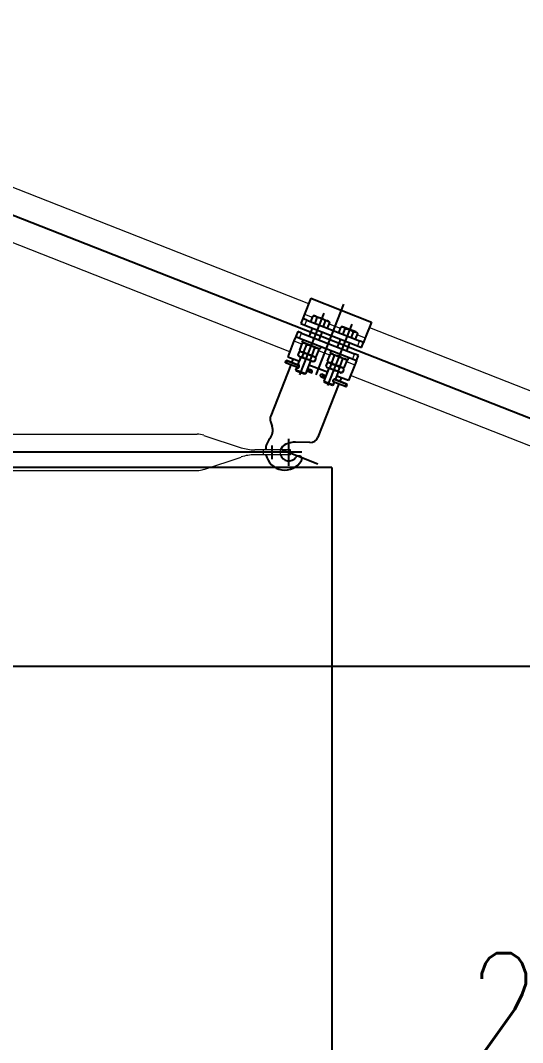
# Model space of a CAD drawing. Header units: millimetres. Extents: x -37020 to 35906, y -101 to 52234.
# Drawn here: x -36.776 to -36.19, y 250.37 to 251.563 of the extents above; entities that cross this region are included whole.
import ezdxf

# ---------------------------------------------------------------- set-up
doc = ezdxf.new("R2010")
doc.units = ezdxf.units.MM
doc.header["$PDMODE"] = 35
doc.header["$PDSIZE"] = 1
doc.linetypes.add('CENTER', pattern=[50.8, 31.75, -6.35, 6.35, -6.35])
doc.linetypes.add('HIDDEN', pattern=[9.525, 6.35, -3.175])
for name, color, linetype in [('Catenaria', 2, 'Continuous'), ('CI-Proyecciones', 1, 'HIDDEN'), ('galibo', 41, 'Continuous'), ('GE-Cotas', 1, 'Continuous'), ('Layer1', 1, 'Continuous')]:
    doc.layers.add(name, color=color, linetype=linetype)
doc.styles.add('Romans', font='romans.shx', dxfattribs={"width": 0.8})
doc.dimstyles.new('COTAS GENERAL', dxfattribs={"dimscale": 0.1, "dimtxt": 2.5, "dimasz": 2.5, "dimexe": 1, "dimexo": 1, "dimgap": 1.25, "dimtad": 1, "dimzin": 1, "dimdsep": 46, "dimtxsty": 'Romans', "dimcen": 1, "dimclrd": 2, "dimclre": 1, "dimclrt": 3, "dimaunit": 1, "dimadec": 3, "dimazin": 0, "dimtfac": 1, "dimtix": 1, "dimtmove": 0, "dimatfit": 0, "dimfxl": 1, "dimtolj": 1, "dimarcsym": 0})

# ---------------------------------------------------------------- blocks, each defined once
blk = doc.blocks.new('*D356')
at = {"layer": 'Defpoints', "color": 0, "transparency": 16777216}
for p in [(-35.2058, 250.8199), (-37.4058, 250.3569), (-37.4058, 250.2872)]:
    blk.add_point(p, dxfattribs=at)
at = {"layer": 'GE-Cotas', "color": 1, "lineweight": -2, "transparency": 16777216}
for p, q in [((-35.2058, 250.7699), (-35.2058, 250.2372)), ((-37.4058, 250.3069), (-37.4058, 250.2372))]:
    blk.add_line(p, q, dxfattribs=at)
at = {"layer": 'GE-Cotas', "color": 2, "lineweight": -2, "transparency": 16777216}
blk.add_line((-35.3308, 250.2872), (-37.2808, 250.2872), dxfattribs=at)
at = {"layer": 'GE-Cotas', "color": 2, "transparency": 16777216}
for points in [[(-37.2808, 250.308), (-37.2808, 250.2664), (-37.4058, 250.2872)], [(-35.3308, 250.2664), (-35.3308, 250.308), (-35.2058, 250.2872)]]:
    blk.add_solid(points, dxfattribs=at)
at = {"layer": 'GE-Cotas', "color": 3, "linetype": 'Continuous', "transparency": 16777216, "insert": (-36.083, 250.4122), "char_height": 0.125, "attachment_point": 5, "style": 'Romans'}
blk.add_mtext('\\A1;2200', dxfattribs=at)
blk = doc.blocks.new('galibo TA')
at = {"layer": 'galibo', "linetype": 'HIDDEN'}
for q in [(0, 5.7), (1.21, 4.1075)]:
    blk.add_line((1.21, 5.7), q, dxfattribs=at)
blk = doc.blocks.new('*D358')
at = {"layer": 'Defpoints', "color": 0, "transparency": 16777216}
for p in [(-34.5311, 253.1149), (-34.9981, 253.0263), (-37.0626, 245.3413)]:
    blk.add_point(p, dxfattribs=at)
at = {"layer": 'GE-Cotas', "color": 1, "lineweight": -2, "transparency": 16777216}
for p, q in [((-34.7981, 253.0263), (-34.7311, 253.1149)), ((-34.7311, 253.1149), (-33.9966, 253.1149)), ((-34.9481, 253.0263), (-34.7981, 253.0263))]:
    blk.add_line(p, q, dxfattribs=at)
at = {"layer": 'GE-Cotas', "color": 3, "linetype": 'Continuous', "transparency": 16777216, "insert": (-34.2326, 253.2399), "char_height": 0.125, "attachment_point": 5, "style": 'Romans'}
blk.add_mtext('\\A1;+7685', dxfattribs=at)
blk = doc.blocks.new('*D359')
at = {"layer": 'Defpoints', "color": 0, "transparency": 16777216}
for p in [(-34.4648, 253.3557), (-34.9387, 253.2619), (-37.0626, 245.3413)]:
    blk.add_point(p, dxfattribs=at)
at = {"layer": 'GE-Cotas', "color": 1, "lineweight": -2, "transparency": 16777216}
for p, q in [((-34.7387, 253.2619), (-34.6648, 253.3557)), ((-34.6648, 253.3557), (-33.9594, 253.3557)), ((-34.8887, 253.2619), (-34.7387, 253.2619))]:
    blk.add_line(p, q, dxfattribs=at)
at = {"layer": 'GE-Cotas', "color": 3, "linetype": 'Continuous', "transparency": 16777216, "insert": (-34.1808, 253.4807), "char_height": 0.125, "attachment_point": 5, "style": 'Romans'}
blk.add_mtext('\\A1;+7921', dxfattribs=at)
blk = doc.blocks.new('*D360')
at = {"layer": 'Defpoints', "color": 0, "transparency": 16777216}
for p in [(-34.5037, 251.6369), (-35.1693, 251.6091), (-37.0626, 245.3413)]:
    blk.add_point(p, dxfattribs=at)
at = {"layer": 'GE-Cotas', "color": 1, "lineweight": -2, "transparency": 16777216}
for p, q in [((-34.9037, 251.6091), (-34.7037, 251.6369)), ((-34.7037, 251.6369), (-33.9692, 251.6369)), ((-35.1193, 251.6091), (-34.9037, 251.6091))]:
    blk.add_line(p, q, dxfattribs=at)
at = {"layer": 'GE-Cotas', "color": 3, "linetype": 'Continuous', "transparency": 16777216, "insert": (-34.2052, 251.7619), "char_height": 0.125, "attachment_point": 5, "style": 'Romans'}
blk.add_mtext('\\A1;+6268', dxfattribs=at)
blk = doc.blocks.new('*D361')
at = {"layer": 'Defpoints', "color": 0, "transparency": 16777216}
for p in [(-35.1712, 250.8199), (-34.4943, 250.6151), (-37.6216, 245.3413)]:
    blk.add_point(p, dxfattribs=at)
at = {"layer": 'GE-Cotas', "color": 1, "lineweight": -2, "transparency": 16777216}
for p, q in [((-35.1212, 250.8199), (-34.8943, 250.8199)), ((-34.8943, 250.8199), (-34.6943, 250.6151)), ((-34.6943, 250.6151), (-33.965, 250.6151))]:
    blk.add_line(p, q, dxfattribs=at)
at = {"layer": 'GE-Cotas', "color": 3, "linetype": 'Continuous', "transparency": 16777216, "insert": (-34.1984, 250.7401), "char_height": 0.125, "attachment_point": 5, "style": 'Romans'}
blk.add_mtext('\\A1;+5479', dxfattribs=at)
blk = doc.blocks.new('*D362')
at = {"layer": 'Defpoints', "color": 0, "transparency": 16777216}
for p in [(-34.2445, 254.1249), (-34.7151, 253.9449), (-37.0626, 245.3413)]:
    blk.add_point(p, dxfattribs=at)
at = {"layer": 'GE-Cotas', "color": 1, "lineweight": -2, "transparency": 16777216}
for p, q in [((-34.5151, 253.9449), (-34.4445, 254.1249)), ((-34.4445, 254.1249), (-33.7058, 254.1249)), ((-34.6651, 253.9449), (-34.5151, 253.9449))]:
    blk.add_line(p, q, dxfattribs=at)
at = {"layer": 'GE-Cotas', "color": 3, "linetype": 'Continuous', "transparency": 16777216, "insert": (-33.9439, 254.2499), "char_height": 0.125, "attachment_point": 5, "style": 'Romans'}
blk.add_mtext('\\A1;+8604', dxfattribs=at)
blk = doc.blocks.new('p in 2200')
at = {"layer": 'Layer1', "linetype": 'CENTER'}
for p, q in [((-31.1292, 250.0088), (-29.3723, 249.3186)), ((-30.2511, 249.7116), (-30.2835, 249.6291)), ((-30.2741, 249.701), (-30.3023, 249.6293)), ((-30.2415, 249.6882), (-30.2697, 249.6165)), ((-30.3347, 249.5465), (-30.3347, 249.5307)), ((-30.3154, 249.5544), (-30.3154, 249.523)), ((-30.2997, 249.5387), (-31.4575, 249.5387)), ((-30.3243, 249.5422), (-30.281, 249.5252)), ((-29.0583, 249.2887), (-31.2583, 249.2887))]:
    blk.add_line(p, q, dxfattribs=at)
at = {"layer": 'Layer1', "linetype": 'Continuous', "lineweight": 15}
for p, q in [((-30.8198, 249.9197), (-30.2918, 249.7123)), ((-30.3139, 249.6561), (-30.8523, 249.8676)), ((-30.2967, 249.6999), (-30.2877, 249.6964)), ((-30.2963, 249.6871), (-30.294, 249.693)), ((-30.2672, 249.6884), (-30.2551, 249.6836)), ((-30.3023, 249.6719), (-30.3, 249.6778)), ((-30.2347, 249.6756), (-30.2257, 249.6721)), ((-30.2209, 249.6844), (-29.97, 249.5858)), ((-30.3089, 249.6687), (-30.3, 249.6652)), ((-30.2324, 249.6688), (-30.2347, 249.6629)), ((-30.2795, 249.6571), (-30.2674, 249.6524)), ((-30.2383, 249.6536), (-30.2407, 249.6477)), ((-30.2719, 249.6394), (-30.2709, 249.6381)), ((-30.2469, 249.6443), (-30.238, 249.6408)), ((-29.992, 249.5297), (-30.2429, 249.6283)), ((-31.0343, 249.5598), (-30.4218, 249.5598)), ((-30.414, 249.5585), (-30.3704, 249.5441)), ((-30.414, 249.5188), (-30.3704, 249.5332)), ((-30.3128, 249.5416), (-30.3547, 249.5416)), ((-30.3128, 249.5358), (-30.3547, 249.5358)), ((-30.3449, 249.5416), (-30.3449, 249.5358)), ((-30.3249, 249.5416), (-30.3249, 249.5358)), ((-30.3128, 249.5358), (-30.3128, 249.5416)), ((-31.0343, 249.5176), (-30.4218, 249.5176))]:
    blk.add_line(p, q, dxfattribs=at)
at = {"layer": 'Layer1'}
for p, q in [((-30.2894, 249.7184), (-30.2967, 249.6999)), ((-30.2894, 249.7184), (-30.2185, 249.6905)), ((-30.2967, 249.6999), (-30.2986, 249.6949)), ((-30.2865, 249.6978), (-30.2849, 249.698)), ((-30.2849, 249.698), (-30.2838, 249.6976)), ((-30.2986, 249.6949), (-30.301, 249.689)), ((-30.301, 249.689), (-30.2963, 249.6871)), ((-30.294, 249.693), (-30.2986, 249.6949)), ((-30.2963, 249.6871), (-30.2347, 249.6629)), ((-30.294, 249.693), (-30.2324, 249.6688)), ((-30.2891, 249.6911), (-30.2865, 249.6978)), ((-30.2843, 249.6892), (-30.2817, 249.6959)), ((-30.2838, 249.6976), (-30.2766, 249.6947)), ((-30.2766, 249.6947), (-30.2693, 249.6919)), ((-30.2746, 249.6854), (-30.272, 249.6921)), ((-30.2698, 249.6835), (-30.2672, 249.6902)), ((-30.2693, 249.6919), (-30.2682, 249.6914)), ((-30.2682, 249.6914), (-30.2672, 249.6902)), ((-30.2185, 249.6905), (-30.2257, 249.6721)), ((-30.3046, 249.6797), (-30.3069, 249.6737)), ((-30.3, 249.6778), (-30.3046, 249.6797)), ((-30.3, 249.6778), (-30.2383, 249.6536)), ((-30.291, 249.6743), (-30.2874, 249.6836)), ((-30.2762, 249.6792), (-30.2799, 249.6699)), ((-30.2566, 249.6783), (-30.2539, 249.685)), ((-30.2524, 249.6852), (-30.2539, 249.685)), ((-30.2512, 249.6848), (-30.2524, 249.6852)), ((-30.2517, 249.6764), (-30.2491, 249.6831)), ((-30.244, 249.6819), (-30.2512, 249.6848)), ((-30.2367, 249.6791), (-30.244, 249.6819)), ((-30.242, 249.6726), (-30.2394, 249.6793)), ((-30.2372, 249.6707), (-30.2346, 249.6774)), ((-30.2356, 249.6786), (-30.2367, 249.6791)), ((-30.2346, 249.6774), (-30.2356, 249.6786)), ((-30.3089, 249.6687), (-30.3162, 249.6502)), ((-30.3069, 249.6737), (-30.3089, 249.6687)), ((-30.3069, 249.6737), (-30.3023, 249.6719)), ((-30.3023, 249.6719), (-30.2407, 249.6477)), ((-30.3022, 249.6578), (-30.2989, 249.6663)), ((-30.2992, 249.6673), (-30.298, 249.6702)), ((-30.2786, 249.6592), (-30.2992, 249.6673)), ((-30.2989, 249.6663), (-30.2973, 249.6665)), ((-30.2974, 249.6559), (-30.2941, 249.6644)), ((-30.2775, 249.6622), (-30.2786, 249.6592)), ((-30.2548, 249.6708), (-30.2584, 249.6615)), ((-30.2473, 249.6571), (-30.2436, 249.6664)), ((-30.2347, 249.6629), (-30.23, 249.6611)), ((-30.2277, 249.667), (-30.2324, 249.6688)), ((-30.23, 249.6611), (-30.2277, 249.667)), ((-30.2257, 249.6721), (-30.2277, 249.667)), ((-30.3162, 249.6502), (-30.3026, 249.6449)), ((-30.3028, 249.6563), (-30.3044, 249.6522)), ((-30.3034, 249.6509), (-30.3044, 249.6522)), ((-30.3023, 249.6505), (-30.3034, 249.6509)), ((-30.3028, 249.6563), (-30.3012, 249.6565)), ((-30.3023, 249.6505), (-30.2951, 249.6476)), ((-30.3012, 249.6565), (-30.3022, 249.6578)), ((-30.3012, 249.6565), (-30.3001, 249.6561)), ((-30.3001, 249.6561), (-30.2929, 249.6532)), ((-30.298, 249.6544), (-30.2996, 249.6503)), ((-30.2929, 249.6532), (-30.2856, 249.6504)), ((-30.2883, 249.6506), (-30.2899, 249.6465)), ((-30.2877, 249.6521), (-30.2844, 249.6606)), ((-30.2856, 249.6504), (-30.2845, 249.6499)), ((-30.2829, 249.6502), (-30.2795, 249.6587)), ((-30.2805, 249.66), (-30.2795, 249.6587)), ((-30.2697, 249.645), (-30.2663, 249.6535)), ((-30.2655, 249.6574), (-30.2666, 249.6545)), ((-30.2666, 249.6545), (-30.2461, 249.6464)), ((-30.2647, 249.6537), (-30.2663, 249.6535)), ((-30.2648, 249.6431), (-30.2615, 249.6516)), ((-30.2337, 249.6518), (-30.2383, 249.6536)), ((-30.236, 249.6459), (-30.2337, 249.6518)), ((-30.3127, 249.6409), (-30.3361, 249.5814)), ((-30.3189, 249.6436), (-30.318, 249.6457)), ((-30.3038, 249.6373), (-30.3187, 249.6432)), ((-30.3038, 249.6373), (-30.3187, 249.6432)), ((-30.3027, 249.64), (-30.3176, 249.6458)), ((-30.3176, 249.6458), (-30.3027, 249.64)), ((-30.31, 249.6478), (-30.3117, 249.6435)), ((-30.3043, 249.6406), (-30.3006, 249.6498)), ((-30.2895, 249.6454), (-30.2955, 249.6302)), ((-30.2878, 249.6448), (-30.2951, 249.6476)), ((-30.27, 249.6321), (-30.2914, 249.6405)), ((-30.2867, 249.6443), (-30.2878, 249.6448)), ((-30.2851, 249.6446), (-30.2867, 249.6443)), ((-30.2835, 249.6487), (-30.2851, 249.6446)), ((-30.2829, 249.6502), (-30.2845, 249.6499)), ((-30.2845, 249.6499), (-30.2835, 249.6487)), ((-30.2703, 249.6435), (-30.2719, 249.6394)), ((-30.2687, 249.6437), (-30.2703, 249.6435)), ((-30.2697, 249.645), (-30.2687, 249.6437)), ((-30.2675, 249.6433), (-30.2687, 249.6437)), ((-30.2603, 249.6404), (-30.2675, 249.6433)), ((-30.2654, 249.6416), (-30.267, 249.6375)), ((-30.253, 249.6376), (-30.2603, 249.6404)), ((-30.2552, 249.6393), (-30.2518, 249.6478)), ((-30.2503, 249.6374), (-30.247, 249.6459)), ((-30.247, 249.6459), (-30.248, 249.6472)), ((-30.2461, 249.6464), (-30.2449, 249.6494)), ((-30.238, 249.6408), (-30.2452, 249.6224)), ((-30.2407, 249.6477), (-30.236, 249.6459)), ((-30.236, 249.6459), (-30.238, 249.6408)), ((-30.3066, 249.6346), (-30.3053, 249.6379)), ((-30.2955, 249.6302), (-30.3066, 249.6346)), ((-30.3061, 249.6333), (-30.3066, 249.6346)), ((-30.2967, 249.6297), (-30.3061, 249.6333)), ((-30.2955, 249.6302), (-30.2967, 249.6297)), ((-30.2935, 249.6333), (-30.2941, 249.6336)), ((-30.2935, 249.6333), (-30.2941, 249.6336)), ((-30.2935, 249.6333), (-30.2933, 249.6333)), ((-30.2935, 249.6333), (-30.2935, 249.6333)), ((-30.2908, 249.6323), (-30.2935, 249.6333)), ((-30.2908, 249.6323), (-30.2935, 249.6333)), ((-30.2933, 249.6333), (-30.2931, 249.6334)), ((-30.2924, 249.6359), (-30.2931, 249.6362)), ((-30.2931, 249.6362), (-30.2924, 249.636)), ((-30.2931, 249.6334), (-30.2929, 249.6336)), ((-30.2929, 249.6336), (-30.2927, 249.6338)), ((-30.2927, 249.6338), (-30.2926, 249.634)), ((-30.2926, 249.634), (-30.2924, 249.6343)), ((-30.2924, 249.6359), (-30.2924, 249.636)), ((-30.2924, 249.636), (-30.2898, 249.6349)), ((-30.2923, 249.6358), (-30.2924, 249.6359)), ((-30.2898, 249.6349), (-30.2924, 249.6359)), ((-30.2924, 249.6343), (-30.2923, 249.6345)), ((-30.2922, 249.6356), (-30.2923, 249.6358)), ((-30.2923, 249.6348), (-30.2922, 249.6351)), ((-30.2923, 249.6345), (-30.2923, 249.6348)), ((-30.2922, 249.6354), (-30.2922, 249.6356)), ((-30.2922, 249.6351), (-30.2922, 249.6354)), ((-30.2908, 249.6323), (-30.2908, 249.6323)), ((-30.2892, 249.6316), (-30.2908, 249.6323)), ((-30.2892, 249.6316), (-30.2908, 249.6323)), ((-30.2898, 249.6349), (-30.2898, 249.6349)), ((-30.2881, 249.6343), (-30.2898, 249.6349)), ((-30.2898, 249.6349), (-30.2882, 249.6343)), ((-30.2777, 249.6271), (-30.276, 249.6264)), ((-30.2777, 249.6271), (-30.276, 249.6264)), ((-30.2767, 249.6297), (-30.275, 249.6291)), ((-30.275, 249.6291), (-30.2766, 249.6297)), ((-30.276, 249.6264), (-30.2734, 249.6254)), ((-30.276, 249.6264), (-30.2734, 249.6254)), ((-30.276, 249.6264), (-30.276, 249.6264)), ((-30.2724, 249.6281), (-30.275, 249.6291)), ((-30.275, 249.6291), (-30.2724, 249.6281)), ((-30.275, 249.6291), (-30.275, 249.6291)), ((-30.2681, 249.637), (-30.2741, 249.6218)), ((-30.2736, 249.6265), (-30.2735, 249.6268)), ((-30.2736, 249.6262), (-30.2736, 249.6265)), ((-30.2735, 249.6268), (-30.2734, 249.6271)), ((-30.2734, 249.6271), (-30.2732, 249.6274)), ((-30.2732, 249.6274), (-30.2731, 249.6276)), ((-30.2731, 249.6276), (-30.2729, 249.6278)), ((-30.2729, 249.6278), (-30.2727, 249.6279)), ((-30.2727, 249.6279), (-30.2726, 249.628)), ((-30.2726, 249.628), (-30.2724, 249.6281)), ((-30.2717, 249.6278), (-30.2724, 249.6281)), ((-30.2724, 249.6281), (-30.2717, 249.6278)), ((-30.2724, 249.6281), (-30.2724, 249.6281)), ((-30.2709, 249.6381), (-30.2697, 249.6377)), ((-30.2697, 249.6377), (-30.2625, 249.6348)), ((-30.2552, 249.632), (-30.2625, 249.6348)), ((-30.2605, 249.6234), (-30.2569, 249.6326)), ((-30.2452, 249.6224), (-30.2588, 249.6277)), ((-30.2558, 249.6378), (-30.2574, 249.6337)), ((-30.2552, 249.632), (-30.2541, 249.6315)), ((-30.2541, 249.6315), (-30.2525, 249.6318)), ((-30.2519, 249.6371), (-30.253, 249.6376)), ((-30.2509, 249.6359), (-30.2525, 249.6318)), ((-30.2519, 249.6371), (-30.2503, 249.6374)), ((-30.2509, 249.6359), (-30.2519, 249.6371)), ((-30.2564, 249.6187), (-30.2809, 249.5564)), ((-30.2741, 249.6218), (-30.2735, 249.6205)), ((-30.2741, 249.6218), (-30.2629, 249.6174)), ((-30.2736, 249.626), (-30.2736, 249.6262)), ((-30.2736, 249.6257), (-30.2736, 249.626)), ((-30.2735, 249.6256), (-30.2736, 249.6257)), ((-30.2734, 249.6254), (-30.2735, 249.6256)), ((-30.2735, 249.6205), (-30.2641, 249.6169)), ((-30.2734, 249.6254), (-30.2727, 249.6251)), ((-30.2734, 249.6254), (-30.2727, 249.6251)), ((-30.2734, 249.6254), (-30.2734, 249.6254)), ((-30.2641, 249.6169), (-30.2629, 249.6174)), ((-30.2631, 249.6214), (-30.2482, 249.6155)), ((-30.2631, 249.6214), (-30.2482, 249.6155)), ((-30.2629, 249.6174), (-30.2616, 249.6208)), ((-30.2472, 249.6182), (-30.2621, 249.624)), ((-30.2621, 249.624), (-30.2472, 249.6182)), ((-30.2537, 249.6257), (-30.2554, 249.6214)), ((-30.2478, 249.6156), (-30.247, 249.6178)), ((-30.3363, 249.5746), (-30.3344, 249.569)), ((-30.2905, 249.55), (-30.307, 249.5505)), ((-30.3031, 249.5344), (-30.3038, 249.5344))]:
    blk.add_line(p, q, dxfattribs=at)
for centre, radius, start, end in [((-30.2858, 249.6318), 0.00502, 142.0885, 175.017), ((-30.2889, 249.633), 0.00145, 259.5151, 57.5904), ((-30.2891, 249.6318), 0.00023, 248.5528, 259.5151), ((-30.2883, 249.6341), 0.00023, 57.5904, 68.5528), ((-30.2769, 249.6283), 0.00145, 79.5151, 237.5904), ((-30.2767, 249.6295), 0.00023, 68.5528, 79.5151), ((-30.28, 249.6295), 0.00502, 322.0885, 355.017), ((-30.3268, 249.5777), 0.01, 158.5528, 198.5528), ((-30.3486, 249.5642), 0.015, 320.7384, 18.5528), ((-30.2902, 249.56), 0.01, 268.5528, 338.5528), ((-30.3196, 249.5405), 0.0225, 140.7384, 177.2697), ((-30.3149, 249.5387), 0.01, 110.4284, 163.142), ((-30.3076, 249.5255), 0.025, 88.5528, 115.5286), ((-30.3196, 249.5405), 0.0225, 192.1307, 329.5572), ((-30.3149, 249.5387), 0.01, 196.858, 324.8038), ((-30.3039, 249.5309), 0.0035, 88.5528, 144.8038), ((-30.3032, 249.5309), 0.0035, 329.5572, 88.5528)]:
    blk.add_arc(centre, radius, start, end, dxfattribs=at)
at = {"layer": 'Layer1', "linetype": 'Continuous', "lineweight": 15}
for centre, radius, start, end in [((-30.2776, 249.6273), 0.00023, 237.5904, 248.5528), ((-30.4218, 249.5348), 0.025, 71.6902, 90), ((-30.3547, 249.5916), 0.05, 251.6902, 270), ((-30.3547, 249.4858), 0.05, 90, 108.3098), ((-30.4218, 249.5426), 0.025, 270, 288.3098)]:
    blk.add_arc(centre, radius, start, end, dxfattribs=at)
at = {"layer": 'Layer1', "extrusion": (0, 0, -1)}
for centre, major_axis, ratio, start_param, end_param in [((-30.3201, 249.6453), (0.00269, -0.00106), 0.501149, 5.349757, 7.216614), ((-30.318, 249.6445), (0.00053, 0.00135), 0.534873, 3.332922, 3.77896), ((-30.3186, 249.6434), (0.000084, 0.000214), 0.534873, 3.141593, 3.332922), ((-30.318, 249.6445), (0.00053, 0.00135), 0.534873, 5.645818, 6.091856), ((-30.3177, 249.6456), (0.000084, 0.000214), 0.534873, 6.091856, 6.283185)]:
    blk.add_ellipse(centre, major_axis=major_axis, ratio=ratio, start_param=start_param, end_param=end_param, dxfattribs=at)
at = {"layer": 'Layer1'}
for centre, major_axis, ratio, start_param, end_param in [((-30.2458, 249.6161), (-0.00269, 0.00106), 0.501149, 5.349757, 7.216614), ((-30.2478, 249.6169), (0.00053, 0.00135), 0.534873, 3.332922, 3.77896), ((-30.2481, 249.6157), (0.000084, 0.000214), 0.534873, 3.141593, 3.332922), ((-30.2478, 249.6169), (0.00053, 0.00135), 0.534873, 5.645818, 6.091856), ((-30.2473, 249.618), (0.000084, 0.000214), 0.534873, 6.091856, 6.283185)]:
    blk.add_ellipse(centre, major_axis=major_axis, ratio=ratio, start_param=start_param, end_param=end_param, dxfattribs=at)
for points, knots in [([(-30.2838, 249.6976), (-30.2839, 249.6976), (-30.2841, 249.6977), (-30.2846, 249.6978), (-30.2852, 249.6979), (-30.2858, 249.6979), (-30.2863, 249.6978), (-30.2865, 249.6978)], [0, 0, 0, 0, 0.070056, 0.300425, 0.53083, 0.765392, 1, 1, 1, 1]), ([(-30.2817, 249.6959), (-30.2818, 249.6961), (-30.2821, 249.6964), (-30.2827, 249.6969), (-30.2832, 249.6973), (-30.2836, 249.6975), (-30.2838, 249.6976)], [0, 0, 0, 0, 0.2477112, 0.4953655, 0.7477053, 1, 1, 1, 1]), ([(-30.2766, 249.6947), (-30.2769, 249.6949), (-30.2775, 249.6951), (-30.2786, 249.6954), (-30.2796, 249.6956), (-30.2806, 249.6958), (-30.2813, 249.6959), (-30.2817, 249.6959)], [0, 0, 0, 0, 0.199457, 0.398929, 0.601454, 0.804007, 1, 1, 1, 1]), ([(-30.272, 249.6921), (-30.2726, 249.6925), (-30.2734, 249.6931), (-30.2746, 249.6938), (-30.2755, 249.6943), (-30.2762, 249.6946), (-30.2766, 249.6947)], [0, 0, 0, 0, 0.387945, 0.583937, 0.779906, 1, 1, 1, 1]), ([(-30.2693, 249.6919), (-30.2694, 249.6919), (-30.2696, 249.692), (-30.2701, 249.6921), (-30.2707, 249.6922), (-30.2713, 249.6922), (-30.2718, 249.6921), (-30.272, 249.6921)], [0, 0, 0, 0, 0.070056, 0.300425, 0.53083, 0.765392, 1, 1, 1, 1]), ([(-30.2672, 249.6902), (-30.2673, 249.6904), (-30.2676, 249.6907), (-30.2681, 249.6912), (-30.2687, 249.6916), (-30.2691, 249.6918), (-30.2693, 249.6919)], [0, 0, 0, 0, 0.247711, 0.495365, 0.747705, 1, 1, 1, 1]), ([(-30.2539, 249.685), (-30.2537, 249.685), (-30.2532, 249.6851), (-30.2525, 249.6851), (-30.2519, 249.685), (-30.2514, 249.6849), (-30.2512, 249.6848)], [0, 0, 0, 0, 0.247711, 0.495365, 0.747705, 1, 1, 1, 1]), ([(-30.2512, 249.6848), (-30.2512, 249.6848), (-30.2509, 249.6847), (-30.2505, 249.6844), (-30.25, 249.6841), (-30.2495, 249.6836), (-30.2493, 249.6833), (-30.2491, 249.6831)], [0, 0, 0, 0, 0.070056, 0.300425, 0.53083, 0.765392, 1, 1, 1, 1]), ([(-30.2491, 249.6831), (-30.2484, 249.683), (-30.2474, 249.6829), (-30.2461, 249.6826), (-30.245, 249.6823), (-30.2443, 249.6821), (-30.244, 249.6819)], [0, 0, 0, 0, 0.387945, 0.583937, 0.779906, 1, 1, 1, 1]), ([(-30.244, 249.6819), (-30.2437, 249.6818), (-30.243, 249.6815), (-30.2421, 249.681), (-30.2412, 249.6805), (-30.2403, 249.6799), (-30.2397, 249.6795), (-30.2394, 249.6793)], [0, 0, 0, 0, 0.199457, 0.398929, 0.601454, 0.804007, 1, 1, 1, 1]), ([(-30.2394, 249.6793), (-30.2392, 249.6793), (-30.2387, 249.6794), (-30.238, 249.6794), (-30.2374, 249.6793), (-30.2369, 249.6792), (-30.2367, 249.6791)], [0, 0, 0, 0, 0.2477112, 0.4953655, 0.7477053, 1, 1, 1, 1]), ([(-30.2367, 249.6791), (-30.2367, 249.6791), (-30.2364, 249.679), (-30.236, 249.6787), (-30.2355, 249.6784), (-30.235, 249.6779), (-30.2347, 249.6776), (-30.2346, 249.6774)], [0, 0, 0, 0, 0.070056, 0.300425, 0.53083, 0.765392, 1, 1, 1, 1]), ([(-30.2989, 249.6663), (-30.2987, 249.6663), (-30.2982, 249.6664), (-30.2975, 249.6664), (-30.2968, 249.6663), (-30.2964, 249.6662), (-30.2962, 249.6661)], [0, 0, 0, 0, 0.247269, 0.495363, 0.746874, 1, 1, 1, 1]), ([(-30.2962, 249.6661), (-30.2961, 249.6661), (-30.2958, 249.666), (-30.2954, 249.6657), (-30.295, 249.6654), (-30.2945, 249.665), (-30.2942, 249.6646), (-30.2941, 249.6644)], [0, 0, 0, 0, 0.070059, 0.376588, 0.530821, 0.683101, 1, 1, 1, 1]), ([(-30.2941, 249.6644), (-30.2936, 249.6644), (-30.2928, 249.6643), (-30.2915, 249.664), (-30.2902, 249.6637), (-30.2893, 249.6634), (-30.2889, 249.6633)], [0, 0, 0, 0, 0.247269, 0.495363, 0.746874, 1, 1, 1, 1]), ([(-30.2889, 249.6633), (-30.2888, 249.6632), (-30.2883, 249.663), (-30.2875, 249.6626), (-30.2864, 249.662), (-30.2854, 249.6613), (-30.2847, 249.6609), (-30.2844, 249.6606)], [0, 0, 0, 0, 0.070056, 0.299813, 0.530831, 0.765026, 1, 1, 1, 1]), ([(-30.3044, 249.6522), (-30.3044, 249.6521), (-30.3042, 249.6519), (-30.3038, 249.6514), (-30.3033, 249.651), (-30.3028, 249.6507), (-30.3025, 249.6505), (-30.3023, 249.6505)], [0, 0, 0, 0, 0.12856, 0.257217, 0.62628, 0.813145, 1, 1, 1, 1]), ([(-30.3028, 249.6563), (-30.3026, 249.6563), (-30.302, 249.6564), (-30.3012, 249.6563), (-30.3006, 249.6562), (-30.3003, 249.6561), (-30.3001, 249.6561)], [0, 0, 0, 0, 0.257198, 0.62627, 0.81314, 1, 1, 1, 1]), ([(-30.3023, 249.6505), (-30.3021, 249.6504), (-30.3016, 249.6502), (-30.3007, 249.6501), (-30.3, 249.6502), (-30.2996, 249.6503)], [0, 0, 0, 0, 0.268407, 0.632373, 1, 1, 1, 1]), ([(-30.3022, 249.6578), (-30.3021, 249.6576), (-30.3018, 249.6572), (-30.3013, 249.6567), (-30.3007, 249.6563), (-30.3003, 249.6561), (-30.3001, 249.6561)], [0, 0, 0, 0, 0.247269, 0.495363, 0.746874, 1, 1, 1, 1]), ([(-30.3001, 249.6561), (-30.3001, 249.656), (-30.2998, 249.6559), (-30.2994, 249.6558), (-30.2987, 249.6558), (-30.2981, 249.6558), (-30.2976, 249.6558), (-30.2974, 249.6559)], [0, 0, 0, 0, 0.070056, 0.299813, 0.530831, 0.765026, 1, 1, 1, 1]), ([(-30.3001, 249.6561), (-30.2999, 249.656), (-30.2994, 249.6557), (-30.2987, 249.6552), (-30.2982, 249.6546), (-30.298, 249.6544)], [0, 0, 0, 0, 0.268407, 0.632373, 1, 1, 1, 1]), ([(-30.2951, 249.6476), (-30.2952, 249.6477), (-30.2957, 249.6479), (-30.2965, 249.6483), (-30.2976, 249.6489), (-30.2986, 249.6495), (-30.2993, 249.65), (-30.2996, 249.6503)], [0, 0, 0, 0, 0.0700556, 0.2998126, 0.5308313, 0.7650256, 1, 1, 1, 1]), ([(-30.2929, 249.6532), (-30.293, 249.6532), (-30.2935, 249.6534), (-30.2944, 249.6537), (-30.2956, 249.654), (-30.2968, 249.6542), (-30.2976, 249.6543), (-30.298, 249.6544)], [0, 0, 0, 0, 0.0700556, 0.2998126, 0.5308313, 0.7650256, 1, 1, 1, 1]), ([(-30.2974, 249.6559), (-30.2971, 249.6556), (-30.2964, 249.6551), (-30.2953, 249.6544), (-30.2941, 249.6537), (-30.2933, 249.6534), (-30.2929, 249.6532)], [0, 0, 0, 0, 0.247269, 0.495363, 0.746874, 1, 1, 1, 1]), ([(-30.2929, 249.6532), (-30.2928, 249.6532), (-30.2923, 249.653), (-30.2914, 249.6527), (-30.2902, 249.6524), (-30.289, 249.6522), (-30.2882, 249.6521), (-30.2877, 249.6521)], [0, 0, 0, 0, 0.070056, 0.299813, 0.530831, 0.765026, 1, 1, 1, 1]), ([(-30.2883, 249.6506), (-30.2887, 249.6508), (-30.2894, 249.6513), (-30.2905, 249.652), (-30.2916, 249.6527), (-30.2925, 249.653), (-30.2929, 249.6532)], [0, 0, 0, 0, 0.247711, 0.495365, 0.747705, 1, 1, 1, 1]), ([(-30.2856, 249.6504), (-30.2857, 249.6504), (-30.2859, 249.6505), (-30.2864, 249.6506), (-30.287, 249.6506), (-30.2877, 249.6506), (-30.2881, 249.6506), (-30.2883, 249.6506)], [0, 0, 0, 0, 0.070056, 0.300425, 0.53083, 0.765392, 1, 1, 1, 1]), ([(-30.2877, 249.6521), (-30.2876, 249.6519), (-30.2872, 249.6514), (-30.2866, 249.6509), (-30.2861, 249.6505), (-30.2858, 249.6504), (-30.2856, 249.6504)], [0, 0, 0, 0, 0.257198, 0.62627, 0.81314, 1, 1, 1, 1]), ([(-30.2856, 249.6504), (-30.2854, 249.6503), (-30.2849, 249.6501), (-30.284, 249.65), (-30.2833, 249.6501), (-30.2829, 249.6502)], [0, 0, 0, 0, 0.268407, 0.632373, 1, 1, 1, 1]), ([(-30.2835, 249.6487), (-30.2836, 249.6488), (-30.284, 249.6492), (-30.2845, 249.6497), (-30.285, 249.6501), (-30.2854, 249.6503), (-30.2856, 249.6504)], [0, 0, 0, 0, 0.247269, 0.495363, 0.746874, 1, 1, 1, 1]), ([(-30.2844, 249.6606), (-30.2841, 249.6606), (-30.2835, 249.6607), (-30.2828, 249.6607), (-30.2821, 249.6606), (-30.2818, 249.6605), (-30.2817, 249.6604)], [0, 0, 0, 0, 0.257198, 0.62627, 0.81314, 1, 1, 1, 1]), ([(-30.2817, 249.6604), (-30.2815, 249.6603), (-30.2809, 249.6601), (-30.2802, 249.6595), (-30.2798, 249.659), (-30.2795, 249.6587)], [0, 0, 0, 0, 0.268407, 0.632373, 1, 1, 1, 1]), ([(-30.2636, 249.6533), (-30.2638, 249.6534), (-30.2644, 249.6536), (-30.2653, 249.6536), (-30.266, 249.6535), (-30.2663, 249.6535)], [0, 0, 0, 0, 0.268407, 0.632373, 1, 1, 1, 1]), ([(-30.2615, 249.6516), (-30.2616, 249.6518), (-30.262, 249.6523), (-30.2626, 249.6528), (-30.2631, 249.6531), (-30.2634, 249.6532), (-30.2636, 249.6533)], [0, 0, 0, 0, 0.257198, 0.62627, 0.81314, 1, 1, 1, 1]), ([(-30.2563, 249.6505), (-30.2565, 249.6505), (-30.257, 249.6507), (-30.2578, 249.651), (-30.259, 249.6513), (-30.2602, 249.6515), (-30.2611, 249.6516), (-30.2615, 249.6516)], [0, 0, 0, 0, 0.070056, 0.299813, 0.530831, 0.765026, 1, 1, 1, 1]), ([(-30.2518, 249.6478), (-30.2522, 249.6481), (-30.2528, 249.6486), (-30.254, 249.6493), (-30.2551, 249.6499), (-30.2559, 249.6503), (-30.2563, 249.6505)], [0, 0, 0, 0, 0.247269, 0.495363, 0.746874, 1, 1, 1, 1]), ([(-30.3051, 249.6379), (-30.3051, 249.6378), (-30.3051, 249.6377), (-30.3051, 249.6376), (-30.3051, 249.6374), (-30.305, 249.6372), (-30.3048, 249.6371), (-30.3047, 249.6371), (-30.3045, 249.6371), (-30.3043, 249.6371), (-30.3041, 249.6372), (-30.3038, 249.6373), (-30.3036, 249.6375), (-30.3034, 249.6377), (-30.3031, 249.6379), (-30.303, 249.6382), (-30.3028, 249.6385), (-30.3027, 249.6388), (-30.3027, 249.6391), (-30.3027, 249.6394), (-30.3027, 249.6397), (-30.3027, 249.64), (-30.3028, 249.6403), (-30.3029, 249.6405), (-30.3031, 249.6407), (-30.3032, 249.6408), (-30.3034, 249.6409), (-30.3035, 249.6409), (-30.3037, 249.6408), (-30.3039, 249.6407), (-30.304, 249.6406), (-30.304, 249.6405), (-30.304, 249.6405)], [0, 0, 0, 0, 0.003682, 0.039936, 0.076077, 0.113337, 0.148204, 0.184166, 0.217713, 0.25221, 0.286234, 0.321161, 0.356766, 0.393373, 0.429418, 0.466605, 0.501023, 0.536512, 0.56981, 0.604018, 0.638396, 0.673681, 0.709667, 0.746706, 0.782399, 0.81923, 0.85327, 0.888331, 0.92188, 0.956338, 0.991139, 1, 1, 1, 1]), ([(-30.2899, 249.6465), (-30.2904, 249.6465), (-30.2912, 249.6466), (-30.2925, 249.6468), (-30.2938, 249.6472), (-30.2946, 249.6475), (-30.2951, 249.6476)], [0, 0, 0, 0, 0.247269, 0.495363, 0.746874, 1, 1, 1, 1]), ([(-30.2878, 249.6448), (-30.2879, 249.6448), (-30.2881, 249.6449), (-30.2885, 249.6451), (-30.289, 249.6455), (-30.2895, 249.6459), (-30.2898, 249.6463), (-30.2899, 249.6465)], [0, 0, 0, 0, 0.070056, 0.299813, 0.530831, 0.765026, 1, 1, 1, 1]), ([(-30.2851, 249.6446), (-30.2853, 249.6445), (-30.2858, 249.6445), (-30.2865, 249.6445), (-30.2872, 249.6446), (-30.2876, 249.6447), (-30.2878, 249.6448)], [0, 0, 0, 0, 0.247269, 0.495363, 0.746874, 1, 1, 1, 1]), ([(-30.2719, 249.6394), (-30.2717, 249.6392), (-30.2714, 249.6388), (-30.2709, 249.6383), (-30.2704, 249.6379), (-30.2699, 249.6378), (-30.2697, 249.6377)], [0, 0, 0, 0, 0.247269, 0.495363, 0.746874, 1, 1, 1, 1]), ([(-30.2703, 249.6435), (-30.27, 249.6435), (-30.2695, 249.6435), (-30.2689, 249.6435), (-30.2682, 249.6435), (-30.2678, 249.6433), (-30.2675, 249.6433)], [0, 0, 0, 0, 0.247269, 0.495363, 0.746874, 1, 1, 1, 1]), ([(-30.2675, 249.6433), (-30.2678, 249.6434), (-30.2683, 249.6436), (-30.269, 249.6442), (-30.2694, 249.6447), (-30.2697, 249.645)], [0, 0, 0, 0, 0.268407, 0.632373, 1, 1, 1, 1]), ([(-30.2675, 249.6433), (-30.2675, 249.6432), (-30.2672, 249.6431), (-30.2668, 249.6429), (-30.2663, 249.6425), (-30.2659, 249.6421), (-30.2656, 249.6417), (-30.2654, 249.6416)], [0, 0, 0, 0, 0.070056, 0.300425, 0.53083, 0.765392, 1, 1, 1, 1]), ([(-30.2648, 249.6431), (-30.2651, 249.643), (-30.2657, 249.6429), (-30.2664, 249.643), (-30.2671, 249.6431), (-30.2674, 249.6432), (-30.2675, 249.6433)], [0, 0, 0, 0, 0.257198, 0.62627, 0.81314, 1, 1, 1, 1]), ([(-30.2654, 249.6416), (-30.265, 249.6415), (-30.2641, 249.6414), (-30.2628, 249.6412), (-30.2615, 249.6409), (-30.2607, 249.6406), (-30.2603, 249.6404)], [0, 0, 0, 0, 0.247711, 0.495365, 0.747705, 1, 1, 1, 1]), ([(-30.2603, 249.6404), (-30.2604, 249.6405), (-30.2609, 249.6406), (-30.2617, 249.641), (-30.2628, 249.6416), (-30.2638, 249.6423), (-30.2645, 249.6428), (-30.2648, 249.6431)], [0, 0, 0, 0, 0.070056, 0.299813, 0.530831, 0.765026, 1, 1, 1, 1]), ([(-30.2603, 249.6404), (-30.2602, 249.6404), (-30.2597, 249.6402), (-30.2588, 249.6398), (-30.2578, 249.6392), (-30.2567, 249.6385), (-30.2561, 249.638), (-30.2558, 249.6378)], [0, 0, 0, 0, 0.0700556, 0.2998126, 0.5308313, 0.7650256, 1, 1, 1, 1]), ([(-30.2552, 249.6393), (-30.2556, 249.6393), (-30.2565, 249.6394), (-30.2578, 249.6396), (-30.259, 249.6399), (-30.2599, 249.6403), (-30.2603, 249.6404)], [0, 0, 0, 0, 0.247269, 0.495363, 0.746874, 1, 1, 1, 1]), ([(-30.253, 249.6376), (-30.2531, 249.6376), (-30.2533, 249.6377), (-30.2538, 249.6379), (-30.2543, 249.6383), (-30.2547, 249.6387), (-30.255, 249.6391), (-30.2552, 249.6393)], [0, 0, 0, 0, 0.070056, 0.299813, 0.530831, 0.765026, 1, 1, 1, 1]), ([(-30.2491, 249.6476), (-30.2491, 249.6476), (-30.2495, 249.6477), (-30.2499, 249.6478), (-30.2505, 249.6479), (-30.251, 249.6479), (-30.2515, 249.6478), (-30.2518, 249.6478)], [0, 0, 0, 0, 0.070059, 0.376588, 0.530821, 0.683101, 1, 1, 1, 1]), ([(-30.247, 249.6459), (-30.2471, 249.6461), (-30.2474, 249.6465), (-30.2479, 249.6469), (-30.2485, 249.6473), (-30.2489, 249.6475), (-30.2491, 249.6476)], [0, 0, 0, 0, 0.247269, 0.495363, 0.746874, 1, 1, 1, 1]), ([(-30.2697, 249.6377), (-30.2697, 249.6376), (-30.2694, 249.6376), (-30.269, 249.6374), (-30.2684, 249.6374), (-30.2677, 249.6374), (-30.2673, 249.6374), (-30.267, 249.6375)], [0, 0, 0, 0, 0.070056, 0.299813, 0.530831, 0.765026, 1, 1, 1, 1]), ([(-30.267, 249.6375), (-30.2667, 249.6372), (-30.266, 249.6367), (-30.2649, 249.636), (-30.2637, 249.6353), (-30.2629, 249.635), (-30.2625, 249.6348)], [0, 0, 0, 0, 0.247269, 0.495363, 0.746874, 1, 1, 1, 1]), ([(-30.2625, 249.6348), (-30.2624, 249.6348), (-30.2619, 249.6346), (-30.261, 249.6343), (-30.2598, 249.634), (-30.2586, 249.6338), (-30.2578, 249.6337), (-30.2574, 249.6337)], [0, 0, 0, 0, 0.0700556, 0.2998126, 0.5308313, 0.7650256, 1, 1, 1, 1]), ([(-30.2552, 249.632), (-30.2554, 249.6321), (-30.256, 249.6323), (-30.2567, 249.6329), (-30.2571, 249.6334), (-30.2574, 249.6337)], [0, 0, 0, 0, 0.268407, 0.632373, 1, 1, 1, 1]), ([(-30.253, 249.6376), (-30.2533, 249.6376), (-30.2538, 249.6378), (-30.2547, 249.6379), (-30.2554, 249.6378), (-30.2558, 249.6378)], [0, 0, 0, 0, 0.268407, 0.632373, 1, 1, 1, 1]), ([(-30.2525, 249.6318), (-30.2526, 249.6318), (-30.2529, 249.6317), (-30.2535, 249.6317), (-30.2541, 249.6317), (-30.2548, 249.6318), (-30.2551, 249.6319), (-30.2552, 249.632)], [0, 0, 0, 0, 0.12856, 0.257217, 0.62628, 0.813145, 1, 1, 1, 1]), ([(-30.2509, 249.6359), (-30.2511, 249.636), (-30.2515, 249.6365), (-30.252, 249.637), (-30.2526, 249.6374), (-30.2529, 249.6375), (-30.253, 249.6376)], [0, 0, 0, 0, 0.257198, 0.62627, 0.81314, 1, 1, 1, 1]), ([(-30.2503, 249.6374), (-30.2506, 249.6373), (-30.251, 249.6373), (-30.2517, 249.6373), (-30.2524, 249.6373), (-30.2528, 249.6375), (-30.253, 249.6376)], [0, 0, 0, 0, 0.247269, 0.495363, 0.746874, 1, 1, 1, 1]), ([(-30.2618, 249.6208), (-30.2618, 249.6208), (-30.2619, 249.6208), (-30.262, 249.6207), (-30.2621, 249.6205), (-30.2623, 249.6205), (-30.2625, 249.6205), (-30.2626, 249.6205), (-30.2627, 249.6207), (-30.2629, 249.6208), (-30.263, 249.621), (-30.2631, 249.6213), (-30.2631, 249.6216), (-30.2632, 249.6219), (-30.2632, 249.6222), (-30.2631, 249.6225), (-30.263, 249.6229), (-30.2629, 249.6232), (-30.2627, 249.6234), (-30.2625, 249.6237), (-30.2623, 249.6239), (-30.262, 249.624), (-30.2618, 249.6242), (-30.2615, 249.6243), (-30.2613, 249.6243), (-30.2611, 249.6243), (-30.261, 249.6242), (-30.2609, 249.6241), (-30.2608, 249.624), (-30.2607, 249.6238), (-30.2607, 249.6236), (-30.2608, 249.6235), (-30.2608, 249.6235)], [0, 0, 0, 0, 0.003682, 0.039936, 0.076077, 0.113337, 0.148204, 0.184166, 0.217713, 0.25221, 0.286234, 0.321161, 0.356766, 0.393373, 0.429418, 0.466605, 0.501023, 0.536512, 0.56981, 0.604018, 0.638396, 0.673681, 0.709667, 0.746706, 0.782399, 0.81923, 0.85327, 0.888331, 0.92188, 0.956338, 0.991139, 1, 1, 1, 1])]:
    blk.add_open_spline(points, degree=3, knots=knots, dxfattribs=at)

msp = doc.modelspace()

# ---------------------------------------------------------------- block references
at = {"layer": 'Catenaria', "linetype": 'Continuous'}
msp.add_blockref('p in 2200', (-6.1476, 1.5204), dxfattribs=at)
at = {"layer": 'CI-Proyecciones', "ltscale": 100}
msp.add_blockref('galibo TA', (-37.6224, 245.3413), dxfattribs=at)

# ---------------------------------------------------------------- dimensions: what is measured, and where the dimension line sits
at = {"layer": 'GE-Cotas'}
for feature_location, offset, origin, picture, middle in [((-34.7151, 253.9449), (0.4705, 0.18), (-37.0626, 245.3413), '*D362', (-33.9439, 254.2499)), ((-34.9387, 253.2619), (0.4739, 0.0938), (-37.0626, 245.3413), '*D359', (-34.1808, 253.4807)), ((-34.9981, 253.0263), (0.467, 0.0885), (-37.0626, 245.3413), '*D358', (-34.2326, 253.2399)), ((-35.1693, 251.6091), (0.6656, 0.0278), (-37.0626, 245.3413), '*D360', (-34.2052, 251.7619)), ((-35.1712, 250.8199), (0.6769, -0.2048), (-37.6216, 245.3413), '*D361', (-34.1984, 250.7401))]:
    dim = msp.add_ordinate_dim(feature_location=feature_location, offset=offset, dtype=0, origin=origin, text='+<>', dimstyle='COTAS GENERAL', override={"dimscale": 0.05, "dimasz": 2, "dimdec": 0, "dimlfac": 1000, "dimdsep": 44}, dxfattribs=at)
    dim.commit()
    dim.dimension.update_dxf_attribs({"geometry": picture, "text_midpoint": middle})
dim = msp.add_linear_dim(base=(-37.4058, 250.2872), p1=(-35.2058, 250.8199), p2=(-37.4058, 250.3569), angle=180, dimstyle='COTAS GENERAL', override={"dimscale": 0.05, "dimdec": 0, "dimlfac": 1000, "dimdsep": 44}, dxfattribs=at)
dim.commit()
dim.dimension.update_dxf_attribs({"geometry": '*D356', "text_midpoint": (-36.083, 250.2872), "dimtype": 160})

doc.saveas('drawing.dxf')
